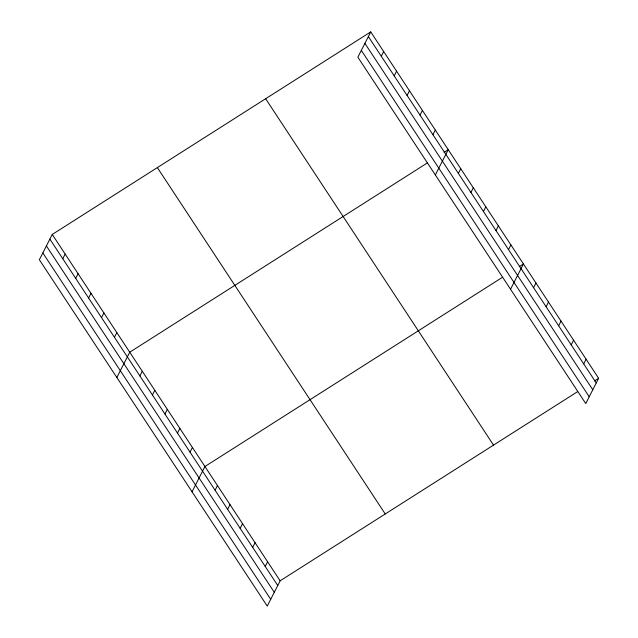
<?xml version="1.0" encoding="UTF-8"?>
<svg xmlns="http://www.w3.org/2000/svg" width="638" height="638" viewBox="0 0 638 638"><rect width="100%" height="100%" fill="white"/><g stroke="black" fill="none" stroke-linecap="round" stroke-linejoin="round"><path stroke-width="0.96" d="M370.742 31.9L357.862 57.189L585.748 403.559L598.635 378.27L370.742 31.9L52.252 234.441L39.365 259.73L267.258 606.1L280.138 580.811L577.613 391.636M62.779 258.749L65.164 254.068M75.691 278.375L78.075 273.702M88.602 298.002L90.987 293.328M101.522 317.636L103.906 312.955M114.433 337.263L116.818 332.581M116.85 377.497L129.729 352.208L427.205 163.033M139.881 375.941L142.266 371.26M152.418 394.986L154.803 390.312M164.947 414.038L167.331 409.357M177.484 433.09L179.868 428.409M381.277 56.208L383.661 51.526M190.02 452.143L192.405 447.461M394.188 75.834L396.573 71.153M192.054 491.794L204.934 466.514L502.409 277.339M407.1 95.461L409.484 90.779M215.086 490.239L217.47 485.566M420.019 115.087L422.404 110.414M227.622 509.291L229.999 504.61M432.931 134.722L435.315 130.04M240.151 528.344L242.536 523.662M435.347 174.956L448.227 149.667L444.024 152.338M252.688 547.396L255.072 542.715M458.379 173.392L460.764 168.719M265.217 566.44L267.601 561.767M470.908 192.445L473.292 187.763M483.445 211.497L485.829 206.816M495.981 230.549L498.366 225.868M508.51 249.602L510.894 244.92M510.544 289.253L523.431 263.965L519.228 266.644M533.583 287.698L535.968 283.017M546.112 306.75L548.497 302.069M558.649 325.803L561.033 321.121M571.185 344.847L573.57 340.174M583.714 363.899L586.099 359.218M594.433 380.942L598.635 378.27M368.357 36.581L596.251 382.952M364.896 43.376L592.782 389.754M361.323 50.386L589.217 396.756M265.639 98.738L493.533 445.109M157.355 167.603L385.24 513.973M52.252 234.441L280.138 580.811M49.868 239.122L277.753 585.493M46.399 245.925L274.292 592.295M42.834 252.927L270.719 599.297"/></g></svg>
